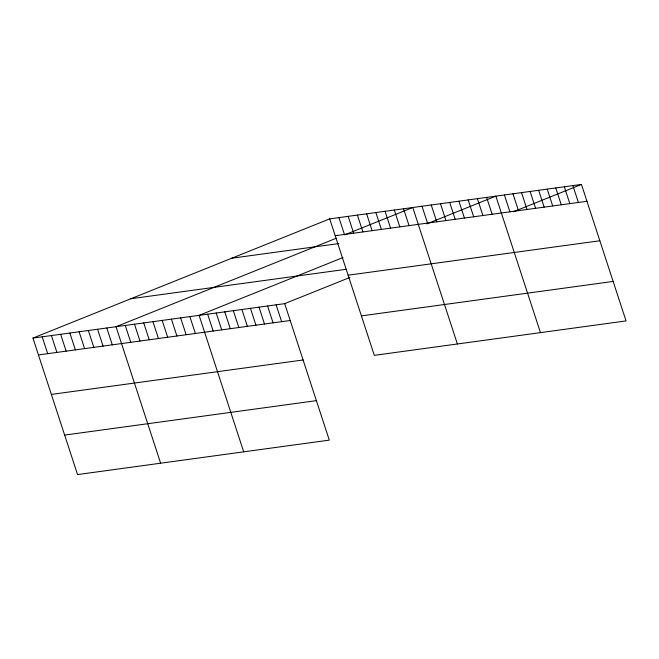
<?xml version="1.0" encoding="UTF-8"?>
<svg xmlns="http://www.w3.org/2000/svg" width="659" height="659" viewBox="0 0 659 659"><rect width="100%" height="100%" fill="white"/><g stroke="black" fill="none" stroke-linecap="round" stroke-linejoin="round"><path stroke-width="0.99" d="M32.95 338.083L284.688 303.651L329.294 440.13L77.556 474.571L32.95 338.083L329.706 218.87L581.444 184.429L626.05 320.917L374.312 355.349L329.706 218.87M336.296 238.228L116.025 326.724L160.631 463.203M344.69 234.859L412.773 207.503L457.387 343.99M342.968 257.554L199.1 315.356L243.706 451.843M426.834 223.862L495.848 196.143L540.462 332.622M284.688 303.651L349.97 277.423M513.353 211.778L581.444 184.429M335.209 235.716L586.947 201.283M231.779 258.213L338.85 243.566M130.877 298.741L346.477 269.251M348.117 275.198L599.855 240.757M38.461 354.937L290.191 320.496M361.412 315.875L613.15 281.434M51.361 394.42L303.099 359.979M64.656 435.088L316.394 400.656M572.885 185.599L578.388 202.453M564.318 186.769L569.829 203.623M555.759 187.939L561.27 204.792M547.201 189.117L552.712 205.962M538.642 190.286L544.153 207.132M530.083 191.456L535.594 208.302M521.524 192.626L527.035 209.48M512.966 193.795L518.476 210.649M504.407 194.965L509.918 211.819M486.622 197.403L492.125 214.249M477.388 198.664L482.899 215.518M468.162 199.924L473.664 216.778M458.928 201.193L464.438 218.038M449.702 202.453L455.204 219.307M440.467 203.713L445.978 220.567M431.233 204.982L436.744 221.828M422.007 206.242L427.518 223.088M403.547 208.763L409.05 225.617M394.313 210.032L399.824 226.877M385.087 211.292L390.589 228.146M375.852 212.552L381.363 229.406M366.626 213.821L372.129 230.666M357.392 215.081L362.903 231.935M348.166 216.341L353.669 233.195M338.932 217.61L344.443 234.456M276.129 304.82L281.632 321.666M267.57 305.99L273.073 322.836M259.012 307.16L264.514 324.014M250.453 308.33L255.956 325.184M241.894 309.499L247.397 326.353M233.335 310.669L238.838 327.523M224.777 311.847L230.279 328.693M216.218 313.017L221.721 329.862M207.659 314.186L213.162 331.032M189.866 316.617L195.377 333.47M180.632 317.885L186.143 334.731M171.406 319.145L176.917 335.991M162.172 320.406L167.683 337.26M152.946 321.674L158.448 338.52M143.711 322.935L149.222 339.78M134.485 324.195L139.988 341.049M125.251 325.455L130.762 342.309M106.791 327.984L112.302 344.838M97.565 329.245L103.068 346.099M88.331 330.513L93.842 347.359M79.105 331.774L84.607 348.619M69.87 333.034L75.381 349.888M60.644 334.294L66.147 351.148M51.41 335.563L56.921 352.408M42.184 336.823L47.687 353.677"/></g></svg>
